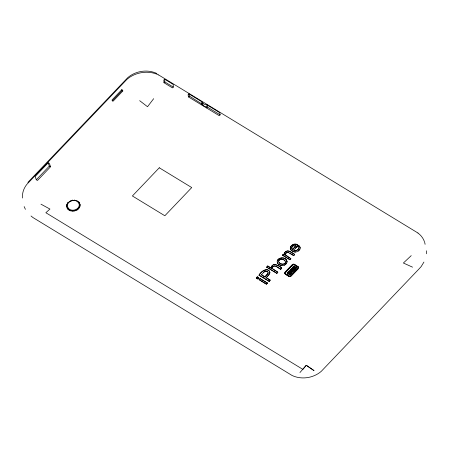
<?xml version="1.0" encoding="UTF-8"?>
<svg xmlns="http://www.w3.org/2000/svg" width="449" height="449" viewBox="0 0 449 449"><rect width="100%" height="100%" fill="white"/><g stroke="black" fill="none" stroke-linecap="round" stroke-linejoin="round"><path stroke-width="0.67" d="M291.945 272.414C292.355 270.758 288.353 272.397 290.918 271.342C293.725 272.375 289.801 274.614 289.021 272.184M287.91 273.974C287.309 274.008 288.421 274.075 288.05 273.211C291.485 275.843 290.576 273.677 287.747 272.599L287.736 273.419L287.747 272.599M291.676 247.786C294.477 242.634 289.846 248.948 292.714 249.476C296.009 245.485 294.87 244.772 296.093 245.929M272.414 267.593L272.986 266.521L272.414 267.593L272.655 268.861L277.836 272.302L276.808 273.379L266.717 267.228L267.705 265.954L271.364 268.362L267.705 265.954M426.505 253.78L426.55 250.783M269.843 273.054L269.815 272.189L269.063 274.608L266.156 277.751L270.259 280.249L269.147 281.411L259.062 275.259C260.493 271.179 268.418 266.554 269.86 272.386M66.677 206.276L66.738 204.856L68.181 202.207L66.822 205.249L66.755 206.669L66.677 206.276C67.597 213.932 81.05 211.855 79.944 204.396L79.961 206.209M287.932 274.075L287.624 272.975M287.652 273.991L287.714 273.318M286.945 262.283L286.956 261.138L286.945 262.283L285.929 264.091L284.531 265.146L282.887 265.645L281.096 265.533L279.267 264.742L277.735 263.417L277.297 262.497L277.735 263.417M286.995 261.34C285.895 255.374 275.664 257.67 277.342 262.693M286.473 252.725L285.508 253.612L285.401 254.583L286.035 253.09L287.495 252.366L288.555 252.591L293.697 255.672L294.679 254.398L288.926 250.985L287.691 250.761L285.721 251.496L284.615 252.68L284.453 254.965L283.375 254.134L282.449 255.105L289.801 259.758L290.829 258.68L285.463 254.791L286.215 255.823L290.829 258.68M289.251 271.583L289.925 272.605L289.931 271.836M289.88 272.408L289.874 272.116M293.741 269.658C293.259 271.067 294.297 269.625 293.27 269.372L292.697 270.214L293.27 269.372M294.168 269.894L294.179 269.473L293.242 268.906L292.361 269.832L292.697 270.214M290.829 270.601L290.655 269.9C290.711 272.189 294.589 271.69 294.179 269.473M264.961 277.022L261.318 274.625L264.961 277.022L268.115 273.273L268.059 272.302L267.217 271.37L268.059 272.302M295.644 268.249C295.33 268.9 296.188 267.037 294.87 267.469C295.403 266.919 293.214 265.96 292.445 267.935L294.971 269.473L296.144 267.84M290.677 270.001C290.374 268.917 292.95 267.817 292.557 269.125L291.575 269.277L291.154 270.309L291.07 269.961M290.699 270.102L290.761 269.658M299.943 247.13L299.264 245.951L298.046 246.961C300.084 248.987 296.037 252.097 293.674 250.155L298.192 245.418C294.645 240.984 286.4 247.87 292.361 251.114C294.611 252.68 297.923 252.108 299.466 249.824C300.639 249.139 299.612 245.025 300.078 247.983M291.524 272.594C291.951 271.46 289.672 271.37 290.2 272.594L291.35 272.885L291.39 271.993M288.909 271.774L289.56 270.859L290.408 271.095L289.291 271.785L289.56 271.179L290.177 271.381M271.364 268.362C270.837 266.431 272.644 264.697 274.429 264.399C276.281 264.596 284.34 267.537 280.715 269.282C278.402 268.547 275.596 264.455 273.031 266.717M281.742 268.205C279.02 265.359 272.442 262.508 271.269 267.492M278.655 261.155C280.215 258.433 278.217 260.824 278.689 261.627C279.289 263.698 282.039 264.938 284.032 264.102C289.212 262.295 279.424 256.559 285.261 261.037M294.971 269.473L296.121 267.744M290.34 272.779L290.318 272.088L291.244 271.808M290.245 248.348C289.931 245.3 295.414 242.673 298.192 245.418M292.557 269.125L291.536 269.08L291.109 270.158M293.674 250.155C294.903 250.991 298.462 250.194 298.596 248.522M287.955 274.176L288.05 273.211M286.664 260.252C284.986 256.94 278.077 257.372 277.213 261.082M294.471 267.194L293.781 268.289L293.001 267.727C293.854 266.19 295.33 267.408 293.764 268.193M266.156 277.751L269.018 274.412L269.798 272.852M67.142 208.027L67.064 207.634C69.786 212.674 78.536 211.277 79.877 205.816M264.921 276.825L268.115 273.273M294.718 254.594C291.867 252.069 286.232 248.858 284.324 253.359M296.116 267.997L294.948 269.372L292.422 267.834L293.668 266.655L294.55 266.678A0.758 0.612 -11.7 0 1 294.819 267.116L296.082 267.638M278.902 262.295C279.766 264.119 284.548 264.972 285.435 262.631M290.172 272.184L290.61 271.802A0.64 0.516 -11.7 0 1 291.003 271.797L291.367 271.892M293.68 270.135L292.63 271.084L291.205 270.349M291.126 269.714L292.703 268.715L291.597 268.777L290.739 269.557M290.789 270.405L292.361 271.241L294.095 270.292M298.647 267.655L298.13 268.766L290.778 276.36A1.886 1.515 -11.7 0 1 289.207 276.595L284.756 273.677A1.891 1.521 -11.7 0 1 284.632 273.031L285.182 272.01L292.535 264.433A1.847 1.482 -11.7 0 1 294.336 264.287L298.512 267.02A1.847 1.487 -11.7 0 1 298.647 267.655L298.664 267.756A1.847 1.487 -11.7 0 0 298.534 267.121L298.512 267.02M423.929 262.064L421.156 266.594L419.091 268.856L321.271 371.34C313.408 378.125 301.504 379.955 292.075 375.476L32.945 217.541L31.02 215.986M292.518 268.929L292.681 268.614M284.756 273.677L284.778 273.778A1.891 1.521 -11.7 0 1 284.655 273.132L285.205 272.111L292.557 264.528A1.847 1.482 -11.7 0 1 294.353 264.382M292.726 268.811L291.889 268.771L290.823 269.389M289.308 271.544C289.459 271.101 290.879 271.263 290.06 270.904A0.836 0.668 -11.7 0 0 289.431 271.028L289.044 272.285L288.931 271.965M153.67 98.685L147.519 106.727L139.661 100.671M289.465 272.723L290.89 273.11L291.889 272.728M284.531 265.146L286.58 263.226M291.367 270.461L292.591 270.882L293.551 270.259M290.408 271.095L289.004 271.314M290.133 271.179L290.368 270.899M298.31 251.002L299.466 249.824M299.943 372.541L306.257 365.278L313.952 370.554L306.257 365.278L302.901 369.398L45.854 212.731L49.934 209.054L40.96 204.166M48.183 162.819L35.151 176.491L36.274 179.78L37.52 180.425L50.557 166.759L49.429 163.464L48.183 162.819L49.311 166.113L50.557 166.759M292.4 270.034L293.242 268.906M27.827 182.429L127.74 77.666C135.598 70.875 147.502 69.045 156.931 73.524M121.786 89.721L112.009 99.975L112.301 100.84L113.053 101.227L122.83 90.973L122.532 90.109L121.786 89.721L122.083 90.586L122.83 90.973M36.274 179.78L49.311 166.113M112.301 100.84L122.083 90.586M188.911 93.886L188.064 94.773L188.513 96.956L219.303 115.724L220.156 114.832L219.707 112.648L206.877 104.83A6.146 4.939 -11.7 0 1 201.747 101.698L188.911 93.886L189.366 96.064L202.392 104.32A6.146 4.956 -11.8 0 0 207.326 107.025L220.156 114.832M188.513 96.956L189.366 96.064M201.343 104.774L202.196 103.882L201.741 101.704M256.3 277.914L257.322 276.837L258.747 277.707L257.765 278.981L256.3 277.914L257.765 278.981M256.34 278.111L257.322 276.837M259.062 275.259C260.897 271.836 266.375 267.744 269.338 271.05M266.717 267.228L267.744 266.15M261.357 274.827C262.923 273.43 264.714 270.09 267.262 271.566M258.063 278.425L258.747 277.707M259.079 279.609L260.106 278.532L267.413 282.988L266.431 284.262L259.079 279.609L265.825 283.723M259.118 279.806L260.106 278.532M282.488 255.301L283.414 254.33M292.714 249.476L296.054 245.732M295.442 248.061L298.153 245.221M267.413 282.988L266.431 284.262M269.147 281.411L270.214 280.053L266.111 277.549M276.808 273.379L277.796 272.105L272.655 268.861M280.715 269.282L281.703 268.008M289.801 259.758L290.784 258.484M293.697 255.672L294.679 254.398M292.445 267.935C292.417 267.009 294.639 265.623 294.836 267.217L294.667 266.695M287.607 272.874L290.301 274.244L290.048 274.513L288.073 273.312M294.443 267.177C291.463 268.199 293.972 266.055 294.505 267.278M293.781 268.289L294.235 267.817M295.487 267.475L294.078 268.474L294.707 267.587M294.544 267.868L294.061 268.373L294.948 269.002L295.61 267.655M294.948 269.002L295.425 268.255M285.412 274.328L289.184 276.5A1.886 1.515 -11.7 0 0 290.756 276.258L298.108 268.67M411.222 255.638L403.387 263.019L412.564 267.177M263.456 272.386L265.191 271.084L266.605 271.28M164.693 79.232L163.829 80.012L163.98 82.717L172.45 87.881L173.314 87.1L173.157 84.39L164.693 79.232L164.845 81.937L163.98 82.717M279.312 260.061L281.282 259.157L283.179 259.516M293.41 270.556L292.911 270.899A0.96 0.769 -11.7 0 1 292.456 270.994L291.631 270.741M299.264 245.951L298.046 246.961M68.259 202.6C71.251 199.479 77.43 199.35 79.636 203.431L78.743 201.837L78.828 202.23M290.217 272.492L291.48 272.779M282.528 259.281L281.237 258.955L279.721 259.707M292.754 246.03L295.156 245.575M294.769 267.211L295.543 267.076L296.149 267.795M294.791 267.312L295.565 267.172A0.977 0.786 -11.7 0 1 296.065 267.537M294.909 267.671L295.341 267.408M288.555 252.591L287.955 252.198L286.973 252.478M294.14 251.878L295.908 251.984M278.374 264.102L282 265.673M291.508 271.623L290.548 271.488L289.858 272.015M290.497 249.246L293.248 251.575M294.359 264.382L298.534 267.121M158.615 74.932L417.974 233.014M202.033 103.287L203.173 103.983M164.845 81.937L173.314 87.1M289.762 253.101L293.652 255.475M283.375 254.134L284.453 254.965M282.449 255.105L289.757 259.556M292.978 267.626L293.741 268.092M294.039 268.272L294.909 268.805M292.406 267.739L294.926 269.277M294.202 269.574L293.264 269.002L292.383 269.933L292.675 270.113L293.292 269.467L293.758 269.754M293.287 269.103L294.218 269.675M293.309 269.568L293.781 269.855M292.361 269.832L292.658 270.017M287.792 272.801L290.323 274.345M290.065 274.614L288.095 273.587M276.04 266.263L280.676 269.086M266.678 267.032L276.769 273.183M259.017 275.063L269.108 281.214M257.367 277.039L258.792 277.903M260.145 278.734L267.458 283.184M289.902 272.504L289.611 272.38M290.318 272.678L291.547 272.695M288.92 271.493L289.442 272.627L290.655 273.2A1.044 0.842 -11.7 0 0 291.356 273.093L291.968 272.515M291.816 248.398L292.669 249.279M289.588 272.279L289.414 272.173M299.303 246.147L299.64 246.428M290.256 272.695L290.133 272.184M291.109 270.113L291.227 270.45M24.162 206.596L25.397 209.341M287.584 272.773L287.68 273.071M291.844 271.881L291.968 272.29M79.557 203.038L80.023 204.789M290.666 270.068L290.75 270.438M285.362 254.387L285.502 254.993M300.027 248.729L299.809 249.274M293.747 245.581L293.225 245.755M296.043 267.441L296.166 267.941L296.11 267.593M295.588 267.553L295.706 268.143M294.404 266.981L294.51 267.396M294.185 269.995L293.932 270.472A2.009 1.616 -11.7 0 1 293.393 271.005L292.383 271.342L291.193 270.938A2.032 1.633 -11.7 0 1 290.812 270.5M291.463 271.987L291.592 272.599M290.155 272.083L290.172 272.386M290.133 272.29L290.2 272.594M289.835 272.206L289.925 272.605M275.198 266.055L274.395 265.988M206.877 104.83L207.326 107.014L206.478 107.9L206.248 106.811M79.366 207.202L79.445 207.595M77.559 200.877L77.643 201.27M78.44 208.465L78.524 208.852M77.166 209.509L77.245 209.902M74.427 199.912L74.506 200.305M75.628 210.272L75.707 210.665M72.687 199.973L72.766 200.366M73.933 210.699L74.012 211.092M70.993 200.4L71.071 200.787M72.194 210.761L72.272 211.153M70.532 210.452L70.611 210.845M69.056 209.795L69.14 210.188M67.255 203.47L67.333 203.863M67.878 208.83L67.956 209.223M66.738 204.856L66.822 205.249M288.887 271.679L288.948 272.066M291.609 272.498L291.597 272.391A0.685 0.55 -11.7 0 0 291.48 272.088M295.695 267.744L295.734 268.042M417.946 233.042A25.06 20.149 -11.7 0 1 424.457 241.747M424.631 242.28A25.06 20.149 -11.7 0 1 425.096 244.323M158.592 74.961A25.06 20.149 -11.7 0 0 126.899 79.411L26.817 184.399A25.071 20.154 -11.7 0 0 22.579 198.026M285.469 272.683L285.205 273.301L285.603 273.823L290.06 276.152L298.074 267.509L293.506 264.725L292.877 264.932L285.469 272.683M159.283 167.78L132.393 195.977L164.845 215.761L191.734 187.564L159.283 167.78M78.025 202.044L76.914 201.225A6.05 4.86 -11.7 0 0 72.497 200.574A5.96 4.793 -11.7 0 0 67.395 206.383L68.596 208.622L69.702 209.447A6.05 4.86 -11.7 0 0 74.119 210.098A5.96 4.793 -11.7 0 0 79.22 204.289L78.025 202.044"/></g></svg>
